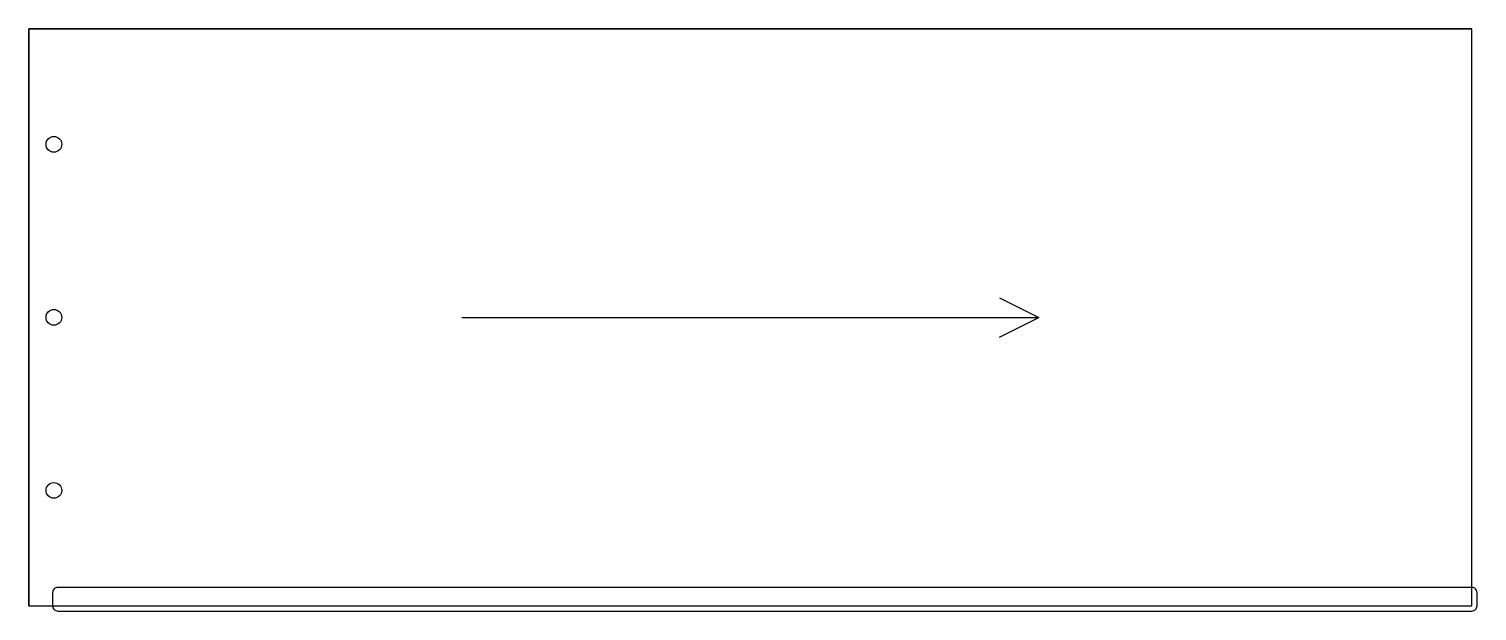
# Model space of a CAD drawing. Header units: millimetres. Extents: x 0 to 552, y -2 to 220.
import ezdxf

# ---------------------------------------------------------------- set-up
doc = ezdxf.new("R2010")
doc.units = ezdxf.units.MM
for name, color, linetype in [('B_SIDE_GROOVE_10', 7, 'Continuous'), ('B_SIDE_HOLES_12', 7, 'Continuous'), ('EDGE_BANDING', 7, 'Continuous'), ('GRAIN_DIRECTION', 3, 'Continuous'), ('OUTSIDE_THROUGH', 7, 'Continuous')]:
    doc.layers.add(name, color=color, linetype=linetype)

msp = doc.modelspace()

# ---------------------------------------------------------------- linework, layer by layer
at = {"layer": 'B_SIDE_GROOVE_10'}
msp.add_lwpolyline([(11, -2.01), (550.01, -2.01, 0.414214), (552.01, -0.01), (552.01, 5, 0.414214), (550.01, 7), (11, 7, 0.414214), (9, 5), (9, -0.01, 0.414214)], format="xyb", close=True, dxfattribs=at)
at = {"layer": 'B_SIDE_HOLES_12'}
for centre in [(9.5, 176), (9.5, 110), (9.5, 44)]:
    msp.add_circle(centre, 3, dxfattribs=at)
at = {"layer": 'EDGE_BANDING'}
for p, q in [((0, 220), (550, 220)), ((0, 0), (0, 220)), ((0, 0), (550, 0))]:
    msp.add_line(p, q, dxfattribs=at)
at = {"layer": 'GRAIN_DIRECTION'}
for p in [(370, 117.5), (165, 110), (370, 102.5)]:
    msp.add_line(p, (385, 110), dxfattribs=at)
at = {"layer": 'OUTSIDE_THROUGH'}
msp.add_lwpolyline([(0, 0), (550, 0), (550, 220), (0, 220)], close=True, dxfattribs=at)

doc.saveas('drawing.dxf')
